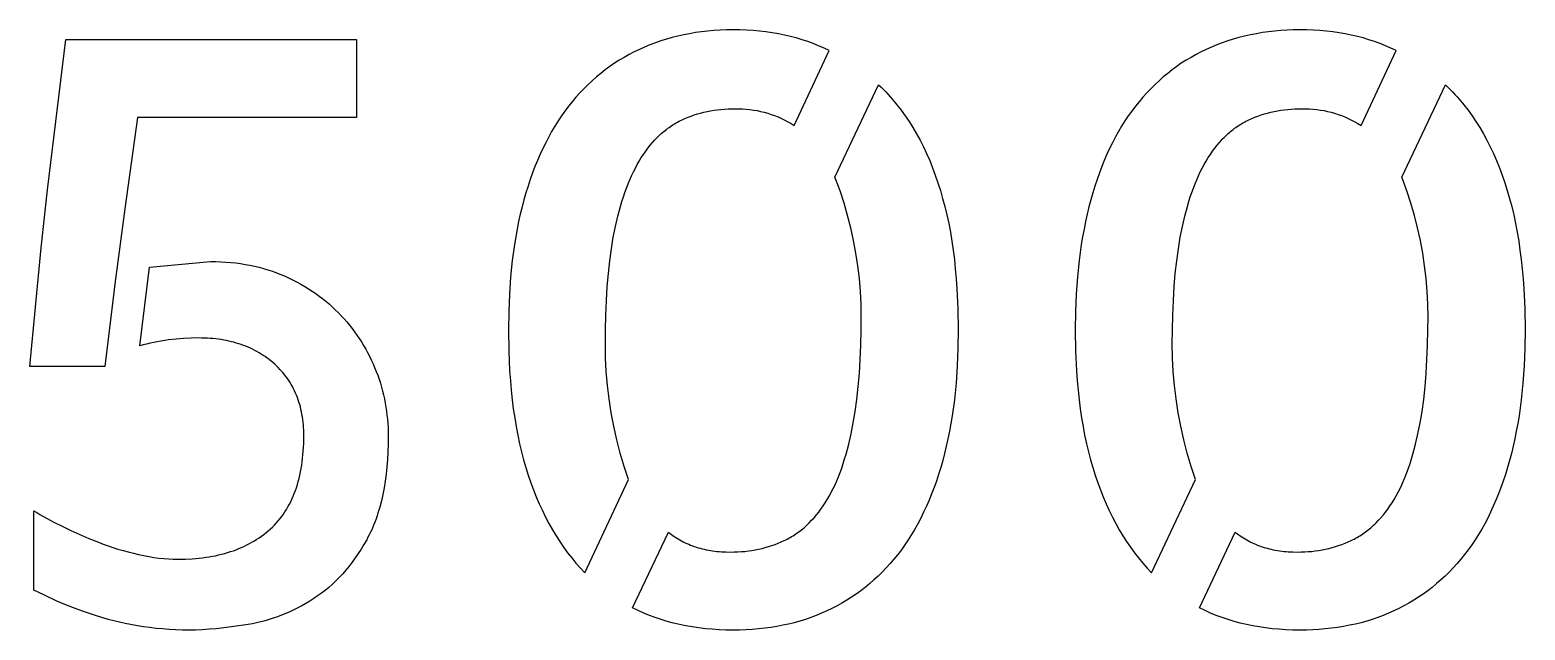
# Model space of a CAD drawing. Header units: millimetres. Extents: x 9.6 to 80, y 10 to 75.
# Drawn here: x 14.4 to 27, y 69.97 to 75.03 of the extents above; entities that cross this region are included whole.
import ezdxf

# ---------------------------------------------------------------- set-up
doc = ezdxf.new("R2010")
doc.units = ezdxf.units.MM
doc.header["$MEASUREMENT"] = 0
doc.layers.add('Layer 05', color=6, linetype='Continuous', true_color=0xff00ff)

msp = doc.modelspace()

# ---------------------------------------------------------------- linework, layer by layer
at = {"layer": 'Layer 05'}
for p, q in [((19.956, 74.995), (19.907, 74.986)), ((20.007, 75.004), (19.956, 74.995)), ((20.058, 75.011), (20.007, 75.004)), ((20.109, 75.017), (20.058, 75.011)), ((20.162, 75.021), (20.109, 75.017)), ((20.214, 75.024), (20.162, 75.021)), ((20.268, 75.026), (20.214, 75.024)), ((20.322, 75.027), (20.268, 75.026)), ((20.38, 75.026), (20.322, 75.027)), ((20.436, 75.024), (20.38, 75.026)), ((20.492, 75.021), (20.436, 75.024)), ((20.547, 75.016), (20.492, 75.021)), ((20.6, 75.01), (20.547, 75.016)), ((20.653, 75.002), (20.6, 75.01)), ((20.706, 74.993), (20.653, 75.002)), ((24.735, 74.995), (24.685, 74.986)), ((24.785, 75.004), (24.735, 74.995)), ((24.836, 75.011), (24.785, 75.004)), ((24.888, 75.017), (24.836, 75.011)), ((24.94, 75.021), (24.888, 75.017)), ((24.993, 75.024), (24.94, 75.021)), ((25.046, 75.026), (24.993, 75.024)), ((25.101, 75.027), (25.046, 75.026)), ((25.158, 75.026), (25.101, 75.027)), ((25.215, 75.024), (25.158, 75.026)), ((25.27, 75.021), (25.215, 75.024)), ((25.325, 75.016), (25.27, 75.021)), ((25.379, 75.01), (25.325, 75.016)), ((25.432, 75.002), (25.379, 75.01)), ((25.484, 74.993), (25.432, 75.002)), ((14.544, 73.678), (14.698, 74.946)), ((14.698, 74.946), (17.148, 74.946)), ((17.148, 74.946), (17.148, 74.289)), ((19.578, 74.882), (19.534, 74.862)), ((19.623, 74.901), (19.578, 74.882)), ((19.669, 74.918), (19.623, 74.901)), ((19.715, 74.934), (19.669, 74.918)), ((19.762, 74.949), (19.715, 74.934)), ((19.81, 74.963), (19.762, 74.949)), ((19.858, 74.975), (19.81, 74.963)), ((19.907, 74.986), (19.858, 74.975)), ((20.757, 74.983), (20.706, 74.993)), ((20.807, 74.972), (20.757, 74.983)), ((20.856, 74.959), (20.807, 74.972)), ((20.905, 74.944), (20.856, 74.959)), ((20.953, 74.929), (20.905, 74.944)), ((20.999, 74.912), (20.953, 74.929)), ((21.045, 74.893), (20.999, 74.912)), ((21.09, 74.873), (21.045, 74.893)), ((21.134, 74.852), (21.09, 74.873)), ((24.356, 74.882), (24.312, 74.862)), ((24.401, 74.901), (24.356, 74.882)), ((24.447, 74.918), (24.401, 74.901)), ((24.493, 74.934), (24.447, 74.918)), ((24.54, 74.949), (24.493, 74.934)), ((24.588, 74.963), (24.54, 74.949)), ((24.636, 74.975), (24.588, 74.963)), ((24.685, 74.986), (24.636, 74.975)), ((25.535, 74.983), (25.484, 74.993)), ((25.586, 74.972), (25.535, 74.983)), ((25.635, 74.959), (25.586, 74.972)), ((25.683, 74.944), (25.635, 74.959)), ((25.731, 74.929), (25.683, 74.944)), ((25.778, 74.912), (25.731, 74.929)), ((25.824, 74.893), (25.778, 74.912)), ((25.869, 74.873), (25.824, 74.893)), ((25.913, 74.852), (25.869, 74.873)), ((19.324, 74.745), (19.284, 74.718)), ((19.364, 74.771), (19.324, 74.745)), ((19.405, 74.795), (19.364, 74.771)), ((19.447, 74.819), (19.405, 74.795)), ((19.49, 74.841), (19.447, 74.819)), ((19.534, 74.862), (19.49, 74.841)), ((20.839, 74.221), (21.134, 74.852)), ((24.102, 74.745), (24.063, 74.718)), ((24.143, 74.771), (24.102, 74.745)), ((24.184, 74.795), (24.143, 74.771)), ((24.226, 74.819), (24.184, 74.795)), ((24.268, 74.841), (24.226, 74.819)), ((24.312, 74.862), (24.268, 74.841)), ((25.617, 74.221), (25.913, 74.852)), ((19.171, 74.63), (19.135, 74.598)), ((19.208, 74.66), (19.171, 74.63)), ((19.246, 74.69), (19.208, 74.66)), ((19.284, 74.718), (19.246, 74.69)), ((23.95, 74.63), (23.914, 74.598)), ((23.987, 74.66), (23.95, 74.63)), ((24.024, 74.69), (23.987, 74.66)), ((24.063, 74.718), (24.024, 74.69)), ((19.032, 74.496), (18.999, 74.459)), ((19.065, 74.531), (19.032, 74.496)), ((19.1, 74.565), (19.065, 74.531)), ((19.135, 74.598), (19.1, 74.565)), ((21.181, 73.785), (21.55, 74.564)), ((21.55, 74.564), (21.571, 74.544)), ((21.571, 74.544), (21.591, 74.524)), ((21.591, 74.524), (21.611, 74.504)), ((21.611, 74.504), (21.63, 74.483)), ((23.81, 74.496), (23.778, 74.459)), ((23.844, 74.531), (23.81, 74.496)), ((23.878, 74.565), (23.844, 74.531)), ((23.914, 74.598), (23.878, 74.565)), ((25.96, 73.785), (26.329, 74.564)), ((26.329, 74.564), (26.349, 74.544)), ((26.349, 74.544), (26.369, 74.524)), ((26.369, 74.524), (26.389, 74.504)), ((26.389, 74.504), (26.409, 74.483)), ((18.936, 74.383), (18.906, 74.343)), ((18.967, 74.421), (18.936, 74.383)), ((18.999, 74.459), (18.967, 74.421)), ((21.63, 74.483), (21.649, 74.462)), ((21.649, 74.462), (21.668, 74.441)), ((21.668, 74.441), (21.705, 74.396)), ((21.705, 74.396), (21.74, 74.35)), ((23.715, 74.383), (23.685, 74.343)), ((23.746, 74.421), (23.715, 74.383)), ((23.778, 74.459), (23.746, 74.421)), ((26.409, 74.483), (26.428, 74.462)), ((26.428, 74.462), (26.447, 74.441)), ((26.447, 74.441), (26.483, 74.396)), ((26.483, 74.396), (26.519, 74.35)), ((15.302, 74.289), (15.195, 73.517)), ((17.148, 74.289), (15.302, 74.289)), ((18.848, 74.259), (18.821, 74.215)), ((18.877, 74.301), (18.848, 74.259)), ((18.906, 74.343), (18.877, 74.301)), ((19.831, 74.236), (19.843, 74.243)), ((19.843, 74.243), (19.855, 74.25)), ((19.855, 74.25), (19.868, 74.256)), ((19.868, 74.256), (19.88, 74.262)), ((19.88, 74.262), (19.893, 74.268)), ((19.893, 74.268), (19.918, 74.28)), ((19.918, 74.28), (19.944, 74.29)), ((19.944, 74.29), (19.97, 74.3)), ((19.97, 74.3), (19.996, 74.31)), ((19.996, 74.31), (20.023, 74.318)), ((20.023, 74.318), (20.05, 74.326)), ((20.05, 74.326), (20.078, 74.333)), ((20.078, 74.333), (20.106, 74.339)), ((20.106, 74.339), (20.134, 74.344)), ((20.134, 74.344), (20.163, 74.349)), ((20.163, 74.349), (20.192, 74.353)), ((20.192, 74.353), (20.221, 74.357)), ((20.221, 74.357), (20.251, 74.359)), ((20.251, 74.359), (20.281, 74.361)), ((20.281, 74.361), (20.311, 74.362)), ((20.311, 74.362), (20.342, 74.362)), ((20.342, 74.362), (20.373, 74.362)), ((20.373, 74.362), (20.404, 74.361)), ((20.404, 74.361), (20.435, 74.359)), ((20.435, 74.359), (20.465, 74.356)), ((20.465, 74.356), (20.496, 74.351)), ((20.496, 74.351), (20.526, 74.346)), ((20.526, 74.346), (20.556, 74.34)), ((20.556, 74.34), (20.586, 74.332)), ((20.586, 74.332), (20.616, 74.324)), ((20.616, 74.324), (20.645, 74.314)), ((20.645, 74.314), (20.674, 74.304)), ((20.674, 74.304), (20.703, 74.293)), ((20.703, 74.293), (20.731, 74.28)), ((20.731, 74.28), (20.759, 74.267)), ((20.759, 74.267), (20.786, 74.253)), ((20.786, 74.253), (20.813, 74.238)), ((21.74, 74.35), (21.775, 74.303)), ((21.775, 74.303), (21.808, 74.254)), ((21.808, 74.254), (21.84, 74.203)), ((23.627, 74.259), (23.599, 74.215)), ((23.655, 74.301), (23.627, 74.259)), ((23.685, 74.343), (23.655, 74.301)), ((24.61, 74.236), (24.622, 74.243)), ((24.622, 74.243), (24.634, 74.25)), ((24.634, 74.25), (24.646, 74.256)), ((24.646, 74.256), (24.659, 74.262)), ((24.659, 74.262), (24.671, 74.268)), ((24.671, 74.268), (24.696, 74.28)), ((24.696, 74.28), (24.722, 74.29)), ((24.722, 74.29), (24.748, 74.3)), ((24.748, 74.3), (24.775, 74.31)), ((24.775, 74.31), (24.802, 74.318)), ((24.802, 74.318), (24.829, 74.326)), ((24.829, 74.326), (24.856, 74.333)), ((24.856, 74.333), (24.884, 74.339)), ((24.884, 74.339), (24.913, 74.344)), ((24.913, 74.344), (24.941, 74.349)), ((24.941, 74.349), (24.97, 74.353)), ((24.97, 74.353), (25, 74.357)), ((25, 74.357), (25.029, 74.359)), ((25.029, 74.359), (25.059, 74.361)), ((25.059, 74.361), (25.09, 74.362)), ((25.09, 74.362), (25.121, 74.362)), ((25.121, 74.362), (25.152, 74.362)), ((25.152, 74.362), (25.182, 74.361)), ((25.182, 74.361), (25.213, 74.359)), ((25.213, 74.359), (25.244, 74.356)), ((25.244, 74.356), (25.274, 74.351)), ((25.274, 74.351), (25.305, 74.346)), ((25.305, 74.346), (25.335, 74.34)), ((25.335, 74.34), (25.365, 74.332)), ((25.365, 74.332), (25.394, 74.324)), ((25.394, 74.324), (25.423, 74.314)), ((25.423, 74.314), (25.452, 74.304)), ((25.452, 74.304), (25.481, 74.293)), ((25.481, 74.293), (25.509, 74.28)), ((25.509, 74.28), (25.537, 74.267)), ((25.537, 74.267), (25.564, 74.253)), ((25.564, 74.253), (25.591, 74.238)), ((26.519, 74.35), (26.553, 74.303)), ((26.553, 74.303), (26.586, 74.254)), ((26.586, 74.254), (26.618, 74.203)), ((18.769, 74.124), (18.744, 74.076)), ((18.794, 74.17), (18.769, 74.124)), ((18.821, 74.215), (18.794, 74.17)), ((19.675, 74.111), (19.685, 74.121)), ((19.685, 74.121), (19.696, 74.132)), ((19.696, 74.132), (19.706, 74.142)), ((19.706, 74.142), (19.717, 74.152)), ((19.717, 74.152), (19.728, 74.161)), ((19.728, 74.161), (19.739, 74.171)), ((19.739, 74.171), (19.75, 74.18)), ((19.75, 74.18), (19.761, 74.188)), ((19.761, 74.188), (19.773, 74.197)), ((19.773, 74.197), (19.784, 74.205)), ((19.784, 74.205), (19.796, 74.213)), ((19.796, 74.213), (19.807, 74.221)), ((19.807, 74.221), (19.819, 74.229)), ((19.819, 74.229), (19.831, 74.236)), ((20.813, 74.238), (20.839, 74.221)), ((21.84, 74.203), (21.87, 74.151)), ((21.87, 74.151), (21.9, 74.097)), ((23.547, 74.124), (23.522, 74.076)), ((23.573, 74.17), (23.547, 74.124)), ((23.599, 74.215), (23.573, 74.17)), ((24.453, 74.111), (24.464, 74.121)), ((24.464, 74.121), (24.474, 74.132)), ((24.474, 74.132), (24.485, 74.142)), ((24.485, 74.142), (24.496, 74.152)), ((24.496, 74.152), (24.507, 74.161)), ((24.507, 74.161), (24.518, 74.171)), ((24.518, 74.171), (24.529, 74.18)), ((24.529, 74.18), (24.54, 74.188)), ((24.54, 74.188), (24.551, 74.197)), ((24.551, 74.197), (24.563, 74.205)), ((24.563, 74.205), (24.574, 74.213)), ((24.574, 74.213), (24.586, 74.221)), ((24.586, 74.221), (24.598, 74.229)), ((24.598, 74.229), (24.61, 74.236)), ((25.591, 74.238), (25.617, 74.221)), ((26.618, 74.203), (26.649, 74.151)), ((26.649, 74.151), (26.678, 74.097)), ((18.72, 74.028), (18.697, 73.978)), ((18.744, 74.076), (18.72, 74.028)), ((19.568, 73.977), (19.587, 74.004)), ((19.587, 74.004), (19.605, 74.029)), ((19.605, 74.029), (19.625, 74.054)), ((19.625, 74.054), (19.644, 74.077)), ((19.644, 74.077), (19.665, 74.1)), ((19.665, 74.1), (19.675, 74.111)), ((21.9, 74.097), (21.928, 74.041)), ((21.928, 74.041), (21.955, 73.984)), ((23.498, 74.028), (23.475, 73.978)), ((23.522, 74.076), (23.498, 74.028)), ((24.347, 73.977), (24.365, 74.004)), ((24.365, 74.004), (24.384, 74.029)), ((24.384, 74.029), (24.403, 74.054)), ((24.403, 74.054), (24.423, 74.077)), ((24.423, 74.077), (24.443, 74.1)), ((24.443, 74.1), (24.453, 74.111)), ((26.678, 74.097), (26.706, 74.041)), ((26.706, 74.041), (26.733, 73.984)), ((18.653, 73.874), (18.633, 73.821)), ((18.675, 73.927), (18.653, 73.874)), ((18.697, 73.978), (18.675, 73.927)), ((19.484, 73.829), (19.5, 73.861)), ((19.5, 73.861), (19.516, 73.891)), ((19.516, 73.891), (19.533, 73.921)), ((19.533, 73.921), (19.55, 73.95)), ((19.55, 73.95), (19.568, 73.977)), ((21.955, 73.984), (21.981, 73.925)), ((21.981, 73.925), (22.005, 73.864)), ((22.005, 73.864), (22.028, 73.802)), ((23.432, 73.874), (23.411, 73.821)), ((23.453, 73.927), (23.432, 73.874)), ((23.475, 73.978), (23.453, 73.927)), ((24.262, 73.829), (24.278, 73.861)), ((24.278, 73.861), (24.295, 73.891)), ((24.295, 73.891), (24.311, 73.921)), ((24.311, 73.921), (24.329, 73.95)), ((24.329, 73.95), (24.347, 73.977)), ((26.733, 73.984), (26.759, 73.925)), ((26.759, 73.925), (26.784, 73.864)), ((26.784, 73.864), (26.807, 73.802)), ((18.613, 73.766), (18.595, 73.71)), ((18.633, 73.821), (18.613, 73.766)), ((19.439, 73.728), (19.454, 73.763)), ((19.454, 73.763), (19.468, 73.796)), ((19.468, 73.796), (19.484, 73.829)), ((21.188, 73.772), (21.181, 73.785)), ((21.225, 73.67), (21.188, 73.772)), ((22.028, 73.802), (22.05, 73.738)), ((22.05, 73.738), (22.071, 73.673)), ((23.392, 73.766), (23.373, 73.71)), ((23.411, 73.821), (23.392, 73.766)), ((24.218, 73.728), (24.232, 73.763)), ((24.232, 73.763), (24.247, 73.796)), ((24.247, 73.796), (24.262, 73.829)), ((25.966, 73.772), (25.96, 73.785)), ((26.003, 73.67), (25.966, 73.772)), ((26.807, 73.802), (26.829, 73.738)), ((26.829, 73.738), (26.85, 73.673)), ((14.49, 73.188), (14.544, 73.678)), ((18.577, 73.652), (18.56, 73.594)), ((18.595, 73.71), (18.577, 73.652)), ((19.387, 73.579), (19.399, 73.618)), ((19.399, 73.618), (19.412, 73.655)), ((19.412, 73.655), (19.425, 73.692)), ((19.425, 73.692), (19.439, 73.728)), ((21.259, 73.567), (21.225, 73.67)), ((22.071, 73.673), (22.09, 73.606)), ((23.356, 73.652), (23.339, 73.594)), ((23.373, 73.71), (23.356, 73.652)), ((24.165, 73.579), (24.178, 73.618)), ((24.178, 73.618), (24.19, 73.655)), ((24.19, 73.655), (24.204, 73.692)), ((24.204, 73.692), (24.218, 73.728)), ((26.037, 73.567), (26.003, 73.67)), ((26.85, 73.673), (26.869, 73.606)), ((15.195, 73.517), (15.114, 72.906)), ((18.545, 73.534), (18.53, 73.473)), ((18.56, 73.594), (18.545, 73.534)), ((19.353, 73.456), (19.375, 73.539)), ((19.375, 73.539), (19.387, 73.579)), ((21.289, 73.463), (21.259, 73.567)), ((22.09, 73.606), (22.108, 73.537)), ((22.108, 73.537), (22.125, 73.467)), ((23.323, 73.534), (23.308, 73.473)), ((23.339, 73.594), (23.323, 73.534)), ((24.131, 73.456), (24.153, 73.539)), ((24.153, 73.539), (24.165, 73.579)), ((26.067, 73.463), (26.037, 73.567)), ((26.869, 73.606), (26.887, 73.537)), ((26.887, 73.537), (26.904, 73.467)), ((18.516, 73.411), (18.503, 73.348)), ((18.53, 73.473), (18.516, 73.411)), ((19.314, 73.278), (19.332, 73.369)), ((19.332, 73.369), (19.353, 73.456)), ((21.316, 73.357), (21.289, 73.463)), ((21.339, 73.252), (21.316, 73.357)), ((22.125, 73.467), (22.141, 73.395)), ((22.141, 73.395), (22.155, 73.321)), ((23.294, 73.411), (23.282, 73.348)), ((23.308, 73.473), (23.294, 73.411)), ((24.093, 73.278), (24.111, 73.369)), ((24.111, 73.369), (24.131, 73.456)), ((26.094, 73.357), (26.067, 73.463)), ((26.117, 73.252), (26.094, 73.357)), ((26.904, 73.467), (26.919, 73.395)), ((26.919, 73.395), (26.933, 73.321)), ((18.491, 73.283), (18.481, 73.218)), ((18.503, 73.348), (18.491, 73.283)), ((19.298, 73.181), (19.314, 73.278)), ((21.359, 73.145), (21.339, 73.252)), ((22.155, 73.321), (22.167, 73.246)), ((22.167, 73.246), (22.179, 73.169)), ((23.27, 73.283), (23.259, 73.218)), ((23.282, 73.348), (23.27, 73.283)), ((24.077, 73.181), (24.093, 73.278)), ((26.137, 73.145), (26.117, 73.252)), ((26.933, 73.321), (26.946, 73.246)), ((26.946, 73.246), (26.957, 73.169)), ((14.396, 72.188), (14.49, 73.188)), ((18.481, 73.218), (18.462, 73.083)), ((19.284, 73.08), (19.298, 73.181)), ((21.375, 73.038), (21.359, 73.145)), ((22.179, 73.169), (22.189, 73.091)), ((23.259, 73.218), (23.241, 73.083)), ((24.063, 73.08), (24.077, 73.181)), ((26.153, 73.038), (26.137, 73.145)), ((26.957, 73.169), (26.967, 73.091)), ((15.322, 72.362), (15.403, 73.027)), ((15.403, 73.027), (15.919, 73.074)), ((15.919, 73.074), (15.963, 73.073)), ((15.963, 73.073), (16.006, 73.072)), ((16.006, 73.072), (16.048, 73.069)), ((16.048, 73.069), (16.09, 73.066)), ((16.09, 73.066), (16.131, 73.062)), ((16.131, 73.062), (16.171, 73.056)), ((16.171, 73.056), (16.211, 73.05)), ((16.211, 73.05), (16.251, 73.043)), ((16.251, 73.043), (16.29, 73.035)), ((16.29, 73.035), (16.328, 73.025)), ((16.328, 73.025), (16.366, 73.015)), ((16.366, 73.015), (16.403, 73.004)), ((16.403, 73.004), (16.44, 72.992)), ((16.44, 72.992), (16.476, 72.979)), ((16.476, 72.979), (16.512, 72.965)), ((18.462, 73.083), (18.448, 72.944)), ((19.273, 72.973), (19.284, 73.08)), ((21.388, 72.93), (21.375, 73.038)), ((22.189, 73.091), (22.197, 73.011)), ((22.197, 73.011), (22.205, 72.929)), ((23.241, 73.083), (23.226, 72.944)), ((24.051, 72.973), (24.063, 73.08)), ((26.166, 72.93), (26.153, 73.038)), ((26.967, 73.091), (26.976, 73.011)), ((26.976, 73.011), (26.983, 72.929)), ((15.114, 72.906), (15.027, 72.188)), ((16.512, 72.965), (16.547, 72.95)), ((16.547, 72.95), (16.581, 72.934)), ((16.581, 72.934), (16.615, 72.917)), ((16.615, 72.917), (16.648, 72.9)), ((16.648, 72.9), (16.681, 72.882)), ((16.681, 72.882), (16.713, 72.864)), ((16.713, 72.864), (16.744, 72.845)), ((18.448, 72.944), (18.438, 72.799)), ((19.256, 72.745), (19.263, 72.862)), ((19.263, 72.862), (19.273, 72.973)), ((21.397, 72.822), (21.388, 72.93)), ((22.205, 72.929), (22.211, 72.846)), ((23.226, 72.944), (23.216, 72.799)), ((24.035, 72.745), (24.042, 72.862)), ((24.042, 72.862), (24.051, 72.973)), ((26.175, 72.822), (26.166, 72.93)), ((26.983, 72.929), (26.989, 72.846)), ((16.744, 72.845), (16.775, 72.825)), ((16.775, 72.825), (16.805, 72.805)), ((16.805, 72.805), (16.834, 72.783)), ((16.834, 72.783), (16.862, 72.762)), ((16.862, 72.762), (16.89, 72.739)), ((16.89, 72.739), (16.918, 72.716)), ((18.438, 72.799), (18.432, 72.65)), ((19.251, 72.623), (19.256, 72.745)), ((21.402, 72.714), (21.397, 72.822)), ((22.211, 72.846), (22.219, 72.675)), ((23.216, 72.799), (23.21, 72.65)), ((24.03, 72.623), (24.035, 72.745)), ((26.181, 72.714), (26.175, 72.822)), ((26.989, 72.846), (26.997, 72.675)), ((16.918, 72.716), (16.944, 72.693)), ((16.944, 72.693), (16.97, 72.668)), ((16.97, 72.668), (16.995, 72.643)), ((16.995, 72.643), (17.02, 72.617)), ((17.02, 72.617), (17.044, 72.591)), ((18.432, 72.65), (18.43, 72.497)), ((19.248, 72.497), (19.251, 72.623)), ((21.404, 72.605), (21.402, 72.714)), ((21.403, 72.497), (21.404, 72.605)), ((22.219, 72.675), (22.221, 72.497)), ((23.21, 72.65), (23.208, 72.497)), ((24.027, 72.497), (24.03, 72.623)), ((26.183, 72.605), (26.181, 72.714)), ((26.181, 72.497), (26.183, 72.605)), ((26.997, 72.675), (27, 72.497)), ((17.044, 72.591), (17.067, 72.565)), ((17.067, 72.565), (17.09, 72.538)), ((17.09, 72.538), (17.112, 72.51)), ((17.112, 72.51), (17.133, 72.482)), ((17.133, 72.482), (17.153, 72.454)), ((18.43, 72.497), (18.432, 72.32)), ((19.247, 72.38), (19.248, 72.497)), ((21.4, 72.37), (21.403, 72.497)), ((22.221, 72.497), (22.219, 72.343)), ((23.208, 72.497), (23.211, 72.32)), ((24.025, 72.38), (24.027, 72.497)), ((26.178, 72.37), (26.181, 72.497)), ((27, 72.497), (26.998, 72.343)), ((15.351, 72.371), (15.322, 72.362)), ((15.38, 72.378), (15.351, 72.371)), ((15.41, 72.385), (15.38, 72.378)), ((15.44, 72.392), (15.41, 72.385)), ((15.47, 72.398), (15.44, 72.392)), ((15.501, 72.403), (15.47, 72.398)), ((15.532, 72.408), (15.501, 72.403)), ((15.564, 72.413), (15.532, 72.408)), ((15.628, 72.42), (15.564, 72.413)), ((15.691, 72.425), (15.628, 72.42)), ((15.755, 72.428), (15.691, 72.425)), ((15.819, 72.43), (15.755, 72.428)), ((15.843, 72.429), (15.819, 72.43)), ((15.868, 72.429), (15.843, 72.429)), ((15.892, 72.428), (15.868, 72.429)), ((15.915, 72.426), (15.892, 72.428)), ((15.939, 72.424), (15.915, 72.426)), ((15.962, 72.422), (15.939, 72.424)), ((15.985, 72.419), (15.962, 72.422)), ((16.007, 72.416), (15.985, 72.419)), ((16.03, 72.412), (16.007, 72.416)), ((16.052, 72.408), (16.03, 72.412)), ((16.073, 72.403), (16.052, 72.408)), ((16.095, 72.398), (16.073, 72.403)), ((16.116, 72.393), (16.095, 72.398)), ((16.136, 72.387), (16.116, 72.393)), ((16.157, 72.381), (16.136, 72.387)), ((16.177, 72.374), (16.157, 72.381)), ((16.197, 72.367), (16.177, 72.374)), ((16.216, 72.359), (16.197, 72.367)), ((16.236, 72.351), (16.216, 72.359)), ((16.255, 72.343), (16.236, 72.351)), ((17.153, 72.454), (17.172, 72.425)), ((17.172, 72.425), (17.191, 72.396)), ((17.191, 72.396), (17.209, 72.366)), ((17.209, 72.366), (17.227, 72.336)), ((19.249, 72.263), (19.247, 72.38)), ((21.395, 72.248), (21.4, 72.37)), ((24.028, 72.263), (24.025, 72.38)), ((26.173, 72.248), (26.178, 72.37)), ((16.273, 72.334), (16.255, 72.343)), ((16.292, 72.325), (16.273, 72.334)), ((16.31, 72.315), (16.292, 72.325)), ((16.328, 72.305), (16.31, 72.315)), ((16.345, 72.294), (16.328, 72.305)), ((16.363, 72.283), (16.345, 72.294)), ((16.379, 72.272), (16.363, 72.283)), ((16.396, 72.26), (16.379, 72.272)), ((16.412, 72.248), (16.396, 72.26)), ((16.429, 72.235), (16.412, 72.248)), ((16.444, 72.222), (16.429, 72.235)), ((16.46, 72.208), (16.444, 72.222)), ((17.227, 72.336), (17.243, 72.306)), ((17.243, 72.306), (17.259, 72.275)), ((17.259, 72.275), (17.274, 72.244)), ((17.274, 72.244), (17.289, 72.212)), ((18.432, 72.32), (18.44, 72.151)), ((19.255, 72.147), (19.249, 72.263)), ((21.388, 72.131), (21.395, 72.248)), ((22.219, 72.343), (22.213, 72.194)), ((23.211, 72.32), (23.219, 72.151)), ((24.034, 72.147), (24.028, 72.263)), ((26.166, 72.131), (26.173, 72.248)), ((26.998, 72.343), (26.992, 72.194)), ((15.027, 72.188), (14.396, 72.188)), ((16.475, 72.194), (16.46, 72.208)), ((16.489, 72.18), (16.475, 72.194)), ((16.504, 72.165), (16.489, 72.18)), ((16.517, 72.15), (16.504, 72.165)), ((16.53, 72.135), (16.517, 72.15)), ((16.543, 72.119), (16.53, 72.135)), ((16.555, 72.103), (16.543, 72.119)), ((16.567, 72.087), (16.555, 72.103)), ((17.289, 72.212), (17.302, 72.18)), ((17.302, 72.18), (17.315, 72.148)), ((17.315, 72.148), (17.328, 72.115)), ((17.328, 72.115), (17.339, 72.082)), ((18.44, 72.151), (18.446, 72.068)), ((19.265, 72.03), (19.255, 72.147)), ((21.378, 72.019), (21.388, 72.131)), ((22.213, 72.194), (22.203, 72.049)), ((23.219, 72.151), (23.224, 72.068)), ((24.044, 72.03), (24.034, 72.147)), ((26.157, 72.019), (26.166, 72.131)), ((26.992, 72.194), (26.982, 72.049)), ((16.578, 72.071), (16.567, 72.087)), ((16.589, 72.054), (16.578, 72.071)), ((16.599, 72.037), (16.589, 72.054)), ((16.609, 72.019), (16.599, 72.037)), ((16.618, 72.002), (16.609, 72.019)), ((16.627, 71.983), (16.618, 72.002)), ((16.636, 71.965), (16.627, 71.983)), ((17.339, 72.082), (17.35, 72.049)), ((17.35, 72.049), (17.359, 72.016)), ((17.359, 72.016), (17.369, 71.982)), ((17.369, 71.982), (17.377, 71.949)), ((18.446, 72.068), (18.453, 71.988)), ((18.453, 71.988), (18.462, 71.909)), ((19.279, 71.915), (19.265, 72.03)), ((21.367, 71.912), (21.378, 72.019)), ((22.203, 72.049), (22.189, 71.909)), ((23.224, 72.068), (23.232, 71.988)), ((23.232, 71.988), (23.24, 71.909)), ((24.058, 71.915), (24.044, 72.03)), ((26.145, 71.912), (26.157, 72.019)), ((26.982, 72.049), (26.967, 71.909)), ((16.643, 71.946), (16.636, 71.965)), ((16.651, 71.927), (16.643, 71.946)), ((16.658, 71.908), (16.651, 71.927)), ((16.664, 71.888), (16.658, 71.908)), ((16.67, 71.868), (16.664, 71.888)), ((16.676, 71.848), (16.67, 71.868)), ((16.681, 71.827), (16.676, 71.848)), ((17.377, 71.949), (17.384, 71.915)), ((17.384, 71.915), (17.391, 71.881)), ((17.391, 71.881), (17.397, 71.847)), ((17.397, 71.847), (17.402, 71.813)), ((18.462, 71.909), (18.471, 71.831)), ((19.297, 71.799), (19.279, 71.915)), ((21.353, 71.81), (21.367, 71.912)), ((22.189, 71.909), (22.17, 71.774)), ((23.24, 71.909), (23.25, 71.831)), ((24.076, 71.799), (24.058, 71.915)), ((26.132, 71.81), (26.145, 71.912)), ((26.967, 71.909), (26.949, 71.774)), ((16.685, 71.806), (16.681, 71.827)), ((16.689, 71.785), (16.685, 71.806)), ((16.693, 71.764), (16.689, 71.785)), ((16.696, 71.742), (16.693, 71.764)), ((16.699, 71.72), (16.696, 71.742)), ((16.701, 71.697), (16.699, 71.72)), ((17.402, 71.813), (17.406, 71.778)), ((17.406, 71.778), (17.41, 71.744)), ((17.41, 71.744), (17.413, 71.709)), ((18.471, 71.831), (18.483, 71.756)), ((18.483, 71.756), (18.495, 71.682)), ((19.319, 71.685), (19.297, 71.799)), ((21.337, 71.713), (21.353, 71.81)), ((22.17, 71.774), (22.16, 71.708)), ((23.25, 71.831), (23.261, 71.756)), ((23.261, 71.756), (23.274, 71.682)), ((24.097, 71.685), (24.076, 71.799)), ((26.116, 71.713), (26.132, 71.81)), ((26.949, 71.774), (26.938, 71.708)), ((16.703, 71.674), (16.701, 71.697)), ((16.704, 71.651), (16.703, 71.674)), ((16.704, 71.628), (16.704, 71.651)), ((16.705, 71.604), (16.704, 71.628)), ((16.704, 71.539), (16.705, 71.604)), ((17.413, 71.709), (17.415, 71.674)), ((17.415, 71.674), (17.416, 71.639)), ((17.416, 71.604), (17.415, 71.536)), ((17.416, 71.639), (17.416, 71.604)), ((18.495, 71.682), (18.509, 71.609)), ((18.509, 71.609), (18.524, 71.538)), ((19.344, 71.571), (19.319, 71.685)), ((21.299, 71.533), (21.319, 71.621)), ((21.319, 71.621), (21.337, 71.713)), ((22.148, 71.643), (22.135, 71.58)), ((22.16, 71.708), (22.148, 71.643)), ((23.274, 71.682), (23.287, 71.609)), ((23.287, 71.609), (23.302, 71.538)), ((24.123, 71.571), (24.097, 71.685)), ((26.077, 71.533), (26.097, 71.621)), ((26.097, 71.621), (26.116, 71.713)), ((26.926, 71.643), (26.914, 71.58)), ((26.938, 71.708), (26.926, 71.643)), ((16.698, 71.445), (16.7, 71.476)), ((16.7, 71.476), (16.702, 71.507)), ((16.702, 71.507), (16.704, 71.539)), ((17.413, 71.47), (17.41, 71.406)), ((17.415, 71.536), (17.413, 71.47)), ((18.524, 71.538), (18.54, 71.469)), ((18.54, 71.469), (18.558, 71.402)), ((19.373, 71.458), (19.344, 71.571)), ((21.276, 71.45), (21.288, 71.491)), ((21.288, 71.491), (21.299, 71.533)), ((22.121, 71.517), (22.106, 71.456)), ((22.135, 71.58), (22.121, 71.517)), ((23.302, 71.538), (23.319, 71.469)), ((23.319, 71.469), (23.337, 71.402)), ((24.152, 71.458), (24.123, 71.571)), ((26.055, 71.45), (26.066, 71.491)), ((26.066, 71.491), (26.077, 71.533)), ((26.9, 71.517), (26.885, 71.456)), ((26.914, 71.58), (26.9, 71.517)), ((16.682, 71.328), (16.687, 71.356)), ((16.687, 71.356), (16.691, 71.385)), ((16.691, 71.385), (16.695, 71.415)), ((16.695, 71.415), (16.698, 71.445)), ((17.405, 71.343), (17.398, 71.282)), ((17.41, 71.406), (17.405, 71.343)), ((18.558, 71.402), (18.577, 71.336)), ((19.406, 71.346), (19.373, 71.458)), ((19.443, 71.235), (19.406, 71.346)), ((21.239, 71.333), (21.252, 71.371)), ((21.252, 71.371), (21.264, 71.41)), ((21.264, 71.41), (21.276, 71.45)), ((22.091, 71.396), (22.074, 71.337)), ((22.106, 71.456), (22.091, 71.396)), ((23.337, 71.402), (23.356, 71.336)), ((24.185, 71.346), (24.152, 71.458)), ((24.221, 71.235), (24.185, 71.346)), ((26.018, 71.333), (26.03, 71.371)), ((26.03, 71.371), (26.043, 71.41)), ((26.043, 71.41), (26.055, 71.45)), ((26.869, 71.396), (26.852, 71.337)), ((26.885, 71.456), (26.869, 71.396)), ((16.651, 71.193), (16.658, 71.219)), ((16.658, 71.219), (16.665, 71.245)), ((16.665, 71.245), (16.671, 71.272)), ((16.671, 71.272), (16.677, 71.3)), ((16.677, 71.3), (16.682, 71.328)), ((17.391, 71.223), (17.381, 71.166)), ((17.398, 71.282), (17.391, 71.223)), ((18.577, 71.336), (18.597, 71.272)), ((18.597, 71.272), (18.619, 71.209)), ((19.074, 70.45), (19.443, 71.235)), ((21.183, 71.192), (21.197, 71.226)), ((21.197, 71.226), (21.212, 71.26)), ((21.212, 71.26), (21.226, 71.296)), ((21.226, 71.296), (21.239, 71.333)), ((22.037, 71.223), (22.018, 71.168)), ((22.056, 71.279), (22.037, 71.223)), ((22.074, 71.337), (22.056, 71.279)), ((23.356, 71.336), (23.376, 71.272)), ((23.376, 71.272), (23.397, 71.209)), ((23.852, 70.45), (24.221, 71.235)), ((25.961, 71.192), (25.976, 71.226)), ((25.976, 71.226), (25.99, 71.26)), ((25.99, 71.26), (26.004, 71.296)), ((26.004, 71.296), (26.018, 71.333)), ((26.816, 71.223), (26.796, 71.168)), ((26.835, 71.279), (26.816, 71.223)), ((26.852, 71.337), (26.835, 71.279)), ((16.605, 71.071), (16.616, 71.095)), ((16.616, 71.095), (16.625, 71.118)), ((16.625, 71.118), (16.634, 71.143)), ((16.634, 71.143), (16.643, 71.167)), ((16.643, 71.167), (16.651, 71.193)), ((17.371, 71.11), (17.359, 71.056)), ((17.381, 71.166), (17.371, 71.11)), ((18.619, 71.209), (18.641, 71.148)), ((18.641, 71.148), (18.665, 71.089)), ((18.665, 71.089), (18.69, 71.03)), ((21.118, 71.068), (21.135, 71.098)), ((21.135, 71.098), (21.151, 71.128)), ((21.151, 71.128), (21.167, 71.16)), ((21.167, 71.16), (21.183, 71.192)), ((21.997, 71.114), (21.976, 71.061)), ((22.018, 71.168), (21.997, 71.114)), ((23.397, 71.209), (23.42, 71.148)), ((23.42, 71.148), (23.444, 71.089)), ((23.444, 71.089), (23.469, 71.03)), ((25.897, 71.068), (25.913, 71.098)), ((25.913, 71.098), (25.93, 71.128)), ((25.93, 71.128), (25.946, 71.16)), ((25.946, 71.16), (25.961, 71.192)), ((26.776, 71.114), (26.754, 71.061)), ((26.796, 71.168), (26.776, 71.114)), ((14.43, 70.302), (14.43, 70.973)), ((14.43, 70.973), (14.454, 70.958)), ((16.533, 70.944), (16.546, 70.964)), ((16.546, 70.964), (16.559, 70.984)), ((16.559, 70.984), (16.571, 71.005)), ((16.571, 71.005), (16.583, 71.027)), ((16.583, 71.027), (16.595, 71.049)), ((16.595, 71.049), (16.605, 71.071)), ((17.338, 70.979), (17.33, 70.954)), ((17.345, 71.004), (17.338, 70.979)), ((17.359, 71.056), (17.345, 71.004)), ((18.69, 71.03), (18.716, 70.974)), ((18.716, 70.974), (18.743, 70.919)), ((21.026, 70.937), (21.046, 70.962)), ((21.046, 70.962), (21.064, 70.987)), ((21.064, 70.987), (21.083, 71.013)), ((21.083, 71.013), (21.101, 71.04)), ((21.101, 71.04), (21.118, 71.068)), ((21.954, 71.01), (21.93, 70.96)), ((21.976, 71.061), (21.954, 71.01)), ((23.469, 71.03), (23.494, 70.974)), ((23.494, 70.974), (23.521, 70.919)), ((25.805, 70.937), (25.824, 70.962)), ((25.824, 70.962), (25.843, 70.987)), ((25.843, 70.987), (25.861, 71.013)), ((25.861, 71.013), (25.879, 71.04)), ((25.879, 71.04), (25.897, 71.068)), ((26.732, 71.01), (26.709, 70.96)), ((26.754, 71.061), (26.732, 71.01)), ((14.454, 70.958), (14.48, 70.942)), ((14.48, 70.942), (14.536, 70.91)), ((14.536, 70.91), (14.599, 70.877)), ((14.599, 70.877), (14.668, 70.842)), ((14.668, 70.842), (14.741, 70.807)), ((16.423, 70.819), (16.44, 70.835)), ((16.44, 70.835), (16.457, 70.852)), ((16.457, 70.852), (16.473, 70.869)), ((16.473, 70.869), (16.489, 70.887)), ((16.489, 70.887), (16.504, 70.905)), ((16.504, 70.905), (16.519, 70.924)), ((16.519, 70.924), (16.533, 70.944)), ((17.287, 70.835), (17.277, 70.813)), ((17.296, 70.858), (17.287, 70.835)), ((17.306, 70.881), (17.296, 70.858)), ((17.314, 70.905), (17.306, 70.881)), ((17.322, 70.929), (17.314, 70.905)), ((17.33, 70.954), (17.322, 70.929)), ((18.743, 70.919), (18.771, 70.865)), ((18.771, 70.865), (18.8, 70.813)), ((20.922, 70.83), (20.933, 70.84)), ((20.933, 70.84), (20.944, 70.85)), ((20.944, 70.85), (20.955, 70.86)), ((20.955, 70.86), (20.965, 70.87)), ((20.965, 70.87), (20.986, 70.892)), ((20.986, 70.892), (21.006, 70.914)), ((21.006, 70.914), (21.026, 70.937)), ((21.881, 70.863), (21.855, 70.817)), ((21.906, 70.911), (21.881, 70.863)), ((21.93, 70.96), (21.906, 70.911)), ((23.521, 70.919), (23.55, 70.865)), ((23.55, 70.865), (23.579, 70.813)), ((25.7, 70.83), (25.711, 70.84)), ((25.711, 70.84), (25.722, 70.85)), ((25.722, 70.85), (25.733, 70.86)), ((25.733, 70.86), (25.744, 70.87)), ((25.744, 70.87), (25.765, 70.892)), ((25.765, 70.892), (25.785, 70.914)), ((25.785, 70.914), (25.805, 70.937)), ((26.66, 70.863), (26.634, 70.817)), ((26.685, 70.911), (26.66, 70.863)), ((26.709, 70.96), (26.685, 70.911)), ((14.741, 70.807), (14.816, 70.773)), ((14.816, 70.773), (14.894, 70.74)), ((14.894, 70.74), (14.973, 70.708)), ((16.268, 70.707), (16.289, 70.719)), ((16.289, 70.719), (16.31, 70.732)), ((16.31, 70.732), (16.329, 70.745)), ((16.329, 70.745), (16.349, 70.759)), ((16.349, 70.759), (16.368, 70.773)), ((16.368, 70.773), (16.387, 70.788)), ((16.387, 70.788), (16.405, 70.803)), ((16.405, 70.803), (16.423, 70.819)), ((17.235, 70.728), (17.212, 70.688)), ((17.246, 70.749), (17.235, 70.728)), ((17.257, 70.77), (17.246, 70.749)), ((17.267, 70.791), (17.257, 70.77)), ((17.277, 70.813), (17.267, 70.791)), ((18.8, 70.813), (18.831, 70.762)), ((18.831, 70.762), (18.862, 70.713)), ((18.862, 70.713), (18.895, 70.665)), ((19.477, 70.154), (19.779, 70.792)), ((19.779, 70.792), (19.792, 70.782)), ((19.792, 70.782), (19.805, 70.772)), ((19.805, 70.772), (19.818, 70.762)), ((19.818, 70.762), (19.832, 70.753)), ((19.832, 70.753), (19.846, 70.744)), ((19.846, 70.744), (19.86, 70.735)), ((19.86, 70.735), (19.875, 70.727)), ((19.875, 70.727), (19.889, 70.719)), ((19.889, 70.719), (19.904, 70.711)), ((19.904, 70.711), (19.919, 70.703)), ((20.703, 70.699), (20.729, 70.71)), ((20.729, 70.71), (20.755, 70.721)), ((20.755, 70.721), (20.768, 70.728)), ((20.768, 70.728), (20.78, 70.734)), ((20.78, 70.734), (20.793, 70.741)), ((20.793, 70.741), (20.805, 70.748)), ((20.805, 70.748), (20.817, 70.755)), ((20.817, 70.755), (20.83, 70.762)), ((20.83, 70.762), (20.842, 70.77)), ((20.842, 70.77), (20.853, 70.778)), ((20.853, 70.778), (20.865, 70.786)), ((20.865, 70.786), (20.877, 70.794)), ((20.877, 70.794), (20.888, 70.803)), ((20.888, 70.803), (20.9, 70.812)), ((20.9, 70.812), (20.911, 70.821)), ((20.911, 70.821), (20.922, 70.83)), ((21.8, 70.728), (21.772, 70.685)), ((21.828, 70.772), (21.8, 70.728)), ((21.855, 70.817), (21.828, 70.772)), ((23.579, 70.813), (23.609, 70.762)), ((23.609, 70.762), (23.641, 70.713)), ((23.641, 70.713), (23.673, 70.665)), ((24.255, 70.154), (24.557, 70.792)), ((24.557, 70.792), (24.57, 70.782)), ((24.57, 70.782), (24.583, 70.772)), ((24.583, 70.772), (24.597, 70.762)), ((24.597, 70.762), (24.611, 70.753)), ((24.611, 70.753), (24.625, 70.744)), ((24.625, 70.744), (24.639, 70.735)), ((24.639, 70.735), (24.653, 70.727)), ((24.653, 70.727), (24.668, 70.719)), ((24.668, 70.719), (24.683, 70.711)), ((24.683, 70.711), (24.698, 70.703)), ((25.482, 70.699), (25.508, 70.71)), ((25.508, 70.71), (25.534, 70.721)), ((25.534, 70.721), (25.546, 70.728)), ((25.546, 70.728), (25.559, 70.734)), ((25.559, 70.734), (25.571, 70.741)), ((25.571, 70.741), (25.584, 70.748)), ((25.584, 70.748), (25.596, 70.755)), ((25.596, 70.755), (25.608, 70.762)), ((25.608, 70.762), (25.62, 70.77)), ((25.62, 70.77), (25.632, 70.778)), ((25.632, 70.778), (25.644, 70.786)), ((25.644, 70.786), (25.655, 70.794)), ((25.655, 70.794), (25.667, 70.803)), ((25.667, 70.803), (25.678, 70.812)), ((25.678, 70.812), (25.689, 70.821)), ((25.689, 70.821), (25.7, 70.83)), ((26.579, 70.728), (26.55, 70.685)), ((26.607, 70.772), (26.579, 70.728)), ((26.634, 70.817), (26.607, 70.772)), ((14.973, 70.708), (15.014, 70.692)), ((15.014, 70.692), (15.055, 70.678)), ((15.055, 70.678), (15.096, 70.664)), ((15.096, 70.664), (15.138, 70.65)), ((15.138, 70.65), (15.181, 70.638)), ((15.181, 70.638), (15.224, 70.626)), ((15.224, 70.626), (15.268, 70.614)), ((15.268, 70.614), (15.312, 70.604)), ((15.312, 70.604), (15.356, 70.595)), ((15.356, 70.595), (15.4, 70.586)), ((15.4, 70.586), (15.442, 70.579)), ((15.879, 70.58), (15.907, 70.584)), ((15.907, 70.584), (15.934, 70.589)), ((15.934, 70.589), (15.96, 70.594)), ((15.96, 70.594), (15.987, 70.6)), ((15.987, 70.6), (16.012, 70.606)), ((16.012, 70.606), (16.038, 70.613)), ((16.038, 70.613), (16.063, 70.62)), ((16.063, 70.62), (16.087, 70.628)), ((16.087, 70.628), (16.111, 70.636)), ((16.111, 70.636), (16.135, 70.644)), ((16.135, 70.644), (16.158, 70.654)), ((16.158, 70.654), (16.181, 70.663)), ((16.181, 70.663), (16.204, 70.674)), ((16.204, 70.674), (16.226, 70.684)), ((16.226, 70.684), (16.247, 70.696)), ((16.247, 70.696), (16.268, 70.707)), ((17.164, 70.612), (17.139, 70.575)), ((17.188, 70.649), (17.164, 70.612)), ((17.212, 70.688), (17.188, 70.649)), ((18.895, 70.665), (18.928, 70.619)), ((18.928, 70.619), (18.963, 70.575)), ((19.919, 70.703), (19.934, 70.696)), ((19.934, 70.696), (19.95, 70.69)), ((19.95, 70.69), (19.965, 70.683)), ((19.965, 70.683), (19.981, 70.677)), ((19.981, 70.677), (19.997, 70.672)), ((19.997, 70.672), (20.013, 70.666)), ((20.013, 70.666), (20.03, 70.661)), ((20.03, 70.661), (20.047, 70.656)), ((20.047, 70.656), (20.063, 70.652)), ((20.063, 70.652), (20.081, 70.648)), ((20.081, 70.648), (20.098, 70.644)), ((20.098, 70.644), (20.115, 70.641)), ((20.115, 70.641), (20.133, 70.637)), ((20.133, 70.637), (20.151, 70.635)), ((20.151, 70.635), (20.169, 70.632)), ((20.169, 70.632), (20.187, 70.63)), ((20.187, 70.63), (20.206, 70.628)), ((20.206, 70.628), (20.225, 70.627)), ((20.225, 70.627), (20.244, 70.626)), ((20.244, 70.626), (20.263, 70.625)), ((20.263, 70.625), (20.302, 70.624)), ((20.302, 70.624), (20.333, 70.625)), ((20.333, 70.625), (20.363, 70.626)), ((20.363, 70.626), (20.394, 70.628)), ((20.394, 70.628), (20.423, 70.63)), ((20.423, 70.63), (20.453, 70.634)), ((20.453, 70.634), (20.482, 70.638)), ((20.482, 70.638), (20.511, 70.643)), ((20.511, 70.643), (20.539, 70.648)), ((20.539, 70.648), (20.568, 70.655)), ((20.568, 70.655), (20.595, 70.662)), ((20.595, 70.662), (20.623, 70.67)), ((20.623, 70.67), (20.65, 70.679)), ((20.65, 70.679), (20.677, 70.688)), ((20.677, 70.688), (20.703, 70.699)), ((21.711, 70.604), (21.68, 70.565)), ((21.742, 70.644), (21.711, 70.604)), ((21.772, 70.685), (21.742, 70.644)), ((23.673, 70.665), (23.707, 70.619)), ((23.707, 70.619), (23.742, 70.575)), ((24.698, 70.703), (24.713, 70.696)), ((24.713, 70.696), (24.728, 70.69)), ((24.728, 70.69), (24.744, 70.683)), ((24.744, 70.683), (24.76, 70.677)), ((24.76, 70.677), (24.776, 70.672)), ((24.776, 70.672), (24.792, 70.666)), ((24.792, 70.666), (24.808, 70.661)), ((24.808, 70.661), (24.825, 70.656)), ((24.825, 70.656), (24.842, 70.652)), ((24.842, 70.652), (24.859, 70.648)), ((24.859, 70.648), (24.876, 70.644)), ((24.876, 70.644), (24.894, 70.641)), ((24.894, 70.641), (24.912, 70.637)), ((24.912, 70.637), (24.93, 70.635)), ((24.93, 70.635), (24.948, 70.632)), ((24.948, 70.632), (24.966, 70.63)), ((24.966, 70.63), (24.985, 70.628)), ((24.985, 70.628), (25.003, 70.627)), ((25.003, 70.627), (25.022, 70.626)), ((25.022, 70.626), (25.042, 70.625)), ((25.042, 70.625), (25.081, 70.624)), ((25.081, 70.624), (25.111, 70.625)), ((25.111, 70.625), (25.142, 70.626)), ((25.142, 70.626), (25.172, 70.628)), ((25.172, 70.628), (25.202, 70.63)), ((25.202, 70.63), (25.231, 70.634)), ((25.231, 70.634), (25.261, 70.638)), ((25.261, 70.638), (25.289, 70.643)), ((25.289, 70.643), (25.318, 70.648)), ((25.318, 70.648), (25.346, 70.655)), ((25.346, 70.655), (25.374, 70.662)), ((25.374, 70.662), (25.401, 70.67)), ((25.401, 70.67), (25.428, 70.679)), ((25.428, 70.679), (25.455, 70.688)), ((25.455, 70.688), (25.482, 70.699)), ((26.49, 70.604), (26.458, 70.565)), ((26.521, 70.644), (26.49, 70.604)), ((26.55, 70.685), (26.521, 70.644)), ((15.442, 70.579), (15.484, 70.574)), ((15.484, 70.574), (15.525, 70.569)), ((15.525, 70.569), (15.566, 70.566)), ((15.566, 70.566), (15.605, 70.564)), ((15.605, 70.564), (15.644, 70.564)), ((15.644, 70.564), (15.706, 70.565)), ((15.706, 70.565), (15.765, 70.568)), ((15.765, 70.568), (15.794, 70.57)), ((15.794, 70.57), (15.823, 70.573)), ((15.823, 70.573), (15.851, 70.576)), ((15.851, 70.576), (15.879, 70.58)), ((17.06, 70.473), (17.033, 70.441)), ((17.087, 70.506), (17.06, 70.473)), ((17.113, 70.54), (17.087, 70.506)), ((17.139, 70.575), (17.113, 70.54)), ((18.963, 70.575), (18.999, 70.532)), ((18.999, 70.532), (19.036, 70.49)), ((19.036, 70.49), (19.074, 70.45)), ((21.615, 70.491), (21.581, 70.456)), ((21.648, 70.528), (21.615, 70.491)), ((21.68, 70.565), (21.648, 70.528)), ((23.742, 70.575), (23.777, 70.532)), ((23.777, 70.532), (23.814, 70.49)), ((23.814, 70.49), (23.852, 70.45)), ((26.393, 70.491), (26.359, 70.456)), ((26.426, 70.528), (26.393, 70.491)), ((26.458, 70.565), (26.426, 70.528)), ((16.946, 70.354), (16.916, 70.327)), ((16.976, 70.382), (16.946, 70.354)), ((17.004, 70.411), (16.976, 70.382)), ((17.033, 70.441), (17.004, 70.411)), ((21.475, 70.358), (21.438, 70.327)), ((21.511, 70.389), (21.475, 70.358)), ((21.546, 70.422), (21.511, 70.389)), ((21.581, 70.456), (21.546, 70.422)), ((26.253, 70.358), (26.216, 70.327)), ((26.29, 70.389), (26.253, 70.358)), ((26.325, 70.422), (26.29, 70.389)), ((26.359, 70.456), (26.325, 70.422)), ((14.512, 70.263), (14.43, 70.302)), ((14.624, 70.211), (14.512, 70.263)), ((14.691, 70.183), (14.624, 70.211)), ((16.755, 70.211), (16.722, 70.191)), ((16.789, 70.232), (16.755, 70.211)), ((16.821, 70.254), (16.789, 70.232)), ((16.854, 70.277), (16.821, 70.254)), ((16.885, 70.301), (16.854, 70.277)), ((16.916, 70.327), (16.885, 70.301)), ((21.282, 70.218), (21.241, 70.193)), ((21.322, 70.243), (21.282, 70.218)), ((21.362, 70.27), (21.322, 70.243)), ((21.4, 70.298), (21.362, 70.27)), ((21.438, 70.327), (21.4, 70.298)), ((26.061, 70.218), (26.02, 70.193)), ((26.101, 70.243), (26.061, 70.218)), ((26.14, 70.27), (26.101, 70.243)), ((26.179, 70.298), (26.14, 70.27)), ((26.216, 70.327), (26.179, 70.298)), ((14.763, 70.154), (14.691, 70.183)), ((14.84, 70.126), (14.763, 70.154)), ((14.923, 70.097), (14.84, 70.126)), ((14.966, 70.083), (14.923, 70.097)), ((15.011, 70.07), (14.966, 70.083)), ((16.518, 70.091), (16.483, 70.078)), ((16.552, 70.106), (16.518, 70.091)), ((16.586, 70.121), (16.552, 70.106)), ((16.621, 70.137), (16.586, 70.121)), ((16.655, 70.154), (16.621, 70.137)), ((16.688, 70.172), (16.655, 70.154)), ((16.722, 70.191), (16.688, 70.172)), ((19.523, 70.132), (19.477, 70.154)), ((19.57, 70.11), (19.523, 70.132)), ((19.619, 70.09), (19.57, 70.11)), ((19.668, 70.072), (19.619, 70.09)), ((21.025, 70.09), (20.98, 70.073)), ((21.07, 70.108), (21.025, 70.09)), ((21.114, 70.128), (21.07, 70.108)), ((21.157, 70.148), (21.114, 70.128)), ((21.2, 70.17), (21.157, 70.148)), ((21.241, 70.193), (21.2, 70.17)), ((24.302, 70.132), (24.255, 70.154)), ((24.349, 70.11), (24.302, 70.132)), ((24.397, 70.09), (24.349, 70.11)), ((24.446, 70.072), (24.397, 70.09)), ((25.804, 70.09), (25.758, 70.073)), ((25.849, 70.108), (25.804, 70.09)), ((25.893, 70.128), (25.849, 70.108)), ((25.936, 70.148), (25.893, 70.128)), ((25.978, 70.17), (25.936, 70.148)), ((26.02, 70.193), (25.978, 70.17)), ((15.056, 70.057), (15.011, 70.07)), ((15.103, 70.045), (15.056, 70.057)), ((15.151, 70.034), (15.103, 70.045)), ((15.2, 70.023), (15.151, 70.034)), ((15.302, 70.003), (15.2, 70.023)), ((15.354, 69.995), (15.302, 70.003)), ((15.407, 69.987), (15.354, 69.995)), ((15.461, 69.981), (15.407, 69.987)), ((15.515, 69.976), (15.461, 69.981)), ((15.57, 69.972), (15.515, 69.976)), ((15.625, 69.969), (15.57, 69.972)), ((15.682, 69.967), (15.625, 69.969)), ((15.738, 69.966), (15.682, 69.967)), ((15.792, 69.967), (15.738, 69.966)), ((15.847, 69.969), (15.792, 69.967)), ((15.906, 69.973), (15.847, 69.969)), ((15.966, 69.978), (15.906, 69.973)), ((16.03, 69.985), (15.966, 69.978)), ((16.096, 69.993), (16.03, 69.985)), ((16.235, 70.013), (16.096, 69.993)), ((16.271, 70.02), (16.235, 70.013)), ((16.307, 70.027), (16.271, 70.02)), ((16.342, 70.035), (16.307, 70.027)), ((16.378, 70.045), (16.342, 70.035)), ((16.413, 70.055), (16.378, 70.045)), ((16.448, 70.066), (16.413, 70.055)), ((16.483, 70.078), (16.448, 70.066)), ((19.718, 70.055), (19.668, 70.072)), ((19.768, 70.04), (19.718, 70.055)), ((19.82, 70.026), (19.768, 70.04)), ((19.872, 70.013), (19.82, 70.026)), ((19.926, 70.002), (19.872, 70.013)), ((19.98, 69.993), (19.926, 70.002)), ((20.035, 69.985), (19.98, 69.993)), ((20.091, 69.978), (20.035, 69.985)), ((20.147, 69.973), (20.091, 69.978)), ((20.205, 69.969), (20.147, 69.973)), ((20.263, 69.967), (20.205, 69.969)), ((20.322, 69.966), (20.263, 69.967)), ((20.377, 69.967), (20.322, 69.966)), ((20.431, 69.969), (20.377, 69.967)), ((20.485, 69.972), (20.431, 69.969)), ((20.538, 69.977), (20.485, 69.972)), ((20.59, 69.982), (20.538, 69.977)), ((20.641, 69.989), (20.59, 69.982)), ((20.692, 69.997), (20.641, 69.989)), ((20.742, 70.007), (20.692, 69.997)), ((20.791, 70.017), (20.742, 70.007)), ((20.839, 70.029), (20.791, 70.017)), ((20.887, 70.043), (20.839, 70.029)), ((20.934, 70.057), (20.887, 70.043)), ((20.98, 70.073), (20.934, 70.057)), ((24.496, 70.055), (24.446, 70.072)), ((24.547, 70.04), (24.496, 70.055)), ((24.599, 70.026), (24.547, 70.04)), ((24.651, 70.013), (24.599, 70.026)), ((24.704, 70.002), (24.651, 70.013)), ((24.758, 69.993), (24.704, 70.002)), ((24.813, 69.985), (24.758, 69.993)), ((24.869, 69.978), (24.813, 69.985)), ((24.926, 69.973), (24.869, 69.978)), ((24.983, 69.969), (24.926, 69.973)), ((25.042, 69.967), (24.983, 69.969)), ((25.101, 69.966), (25.042, 69.967)), ((25.156, 69.967), (25.101, 69.966)), ((25.21, 69.969), (25.156, 69.967)), ((25.263, 69.972), (25.21, 69.969)), ((25.316, 69.977), (25.263, 69.972)), ((25.368, 69.982), (25.316, 69.977)), ((25.42, 69.989), (25.368, 69.982)), ((25.47, 69.997), (25.42, 69.989)), ((25.52, 70.007), (25.47, 69.997)), ((25.569, 70.017), (25.52, 70.007)), ((25.618, 70.029), (25.569, 70.017)), ((25.665, 70.043), (25.618, 70.029)), ((25.712, 70.057), (25.665, 70.043)), ((25.758, 70.073), (25.712, 70.057))]:
    msp.add_line(p, q, dxfattribs=at)

doc.saveas('drawing.dxf')
